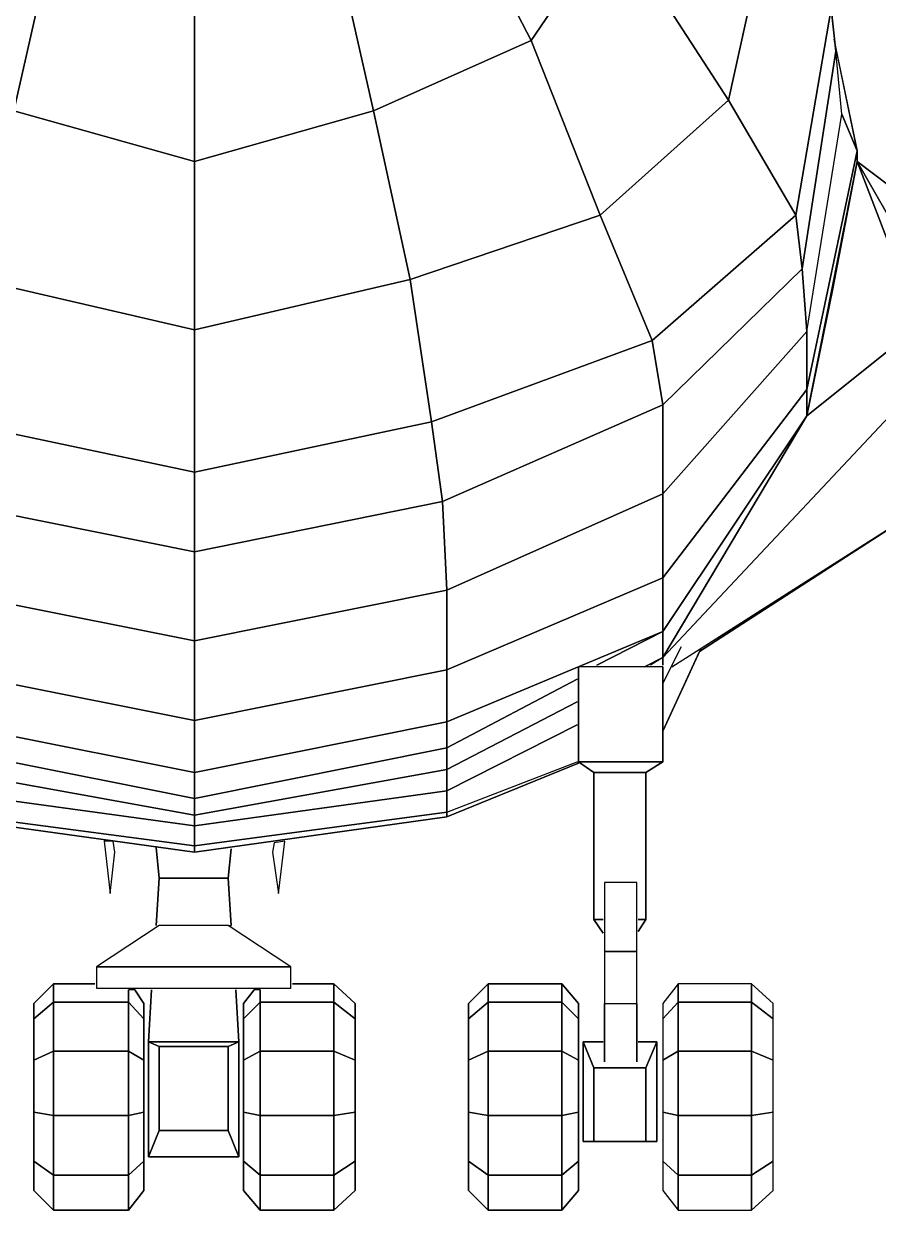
# Model space of a CAD drawing. Header units: millimetres. Extents: x -2415.6 to -2324.5, y 1851.1 to 1878.7.
# Drawn here: x -2371.23 to -2365.24, y 1851.08 to 1859.4 of the extents above; entities that cross this region are included whole.
import ezdxf

# ---------------------------------------------------------------- set-up
doc = ezdxf.new("R2010")
doc.units = ezdxf.units.MM
doc.header["$LTSCALE"] = 10
doc.layers.add('Aeronaves', color=2, linetype='Continuous')

msp = doc.modelspace()

# ---------------------------------------------------------------- linework, layer by layer
at = {"layer": 'Aeronaves'}
for p, q in [((-2367.6706, 1859.2853), (-2368.2934, 1860.4987)), ((-2368.2934, 1860.4987), (-2367.6706, 1859.2853)), ((-2367.1015, 1860.1228), (-2367.6706, 1859.2853)), ((-2367.6706, 1859.2853), (-2367.1015, 1860.1228)), ((-2366.2853, 1858.8665), (-2367.1015, 1860.1228)), ((-2367.1015, 1860.1228), (-2366.2853, 1858.8665)), ((-2366.0061, 1860.1336), (-2366.2853, 1858.8665)), ((-2366.2853, 1858.8665), (-2366.0061, 1860.1336)), ((-2371.0424, 1859.9296), (-2371.3001, 1858.7913)), ((-2371.3001, 1858.7913), (-2371.0424, 1859.9296)), ((-2368.7766, 1858.7913), (-2369.0343, 1859.9296)), ((-2369.0343, 1859.9296), (-2368.7766, 1858.7913)), ((-2370.033, 1859.5752), (-2370.033, 1858.4369)), ((-2370.033, 1858.4369), (-2370.033, 1859.5752)), ((-2365.5659, 1859.5108), (-2365.8129, 1858.0611)), ((-2365.8129, 1858.0611), (-2365.5659, 1859.5108)), ((-2365.5659, 1859.5108), (-2365.5337, 1859.2101)), ((-2365.5337, 1859.2101), (-2365.5659, 1859.5108)), ((-2367.6706, 1859.2853), (-2368.7766, 1858.7913)), ((-2368.7766, 1858.7913), (-2367.6706, 1859.2853)), ((-2367.1874, 1858.0611), (-2367.6706, 1859.2853)), ((-2367.6706, 1859.2853), (-2367.1874, 1858.0611)), ((-2365.5444, 1859.296), (-2365.5444, 1859.2853)), ((-2365.3833, 1858.5121), (-2365.5444, 1859.296)), ((-2365.5444, 1859.2853), (-2365.3833, 1858.5121)), ((-2365.5337, 1859.2101), (-2365.7699, 1857.6853)), ((-2365.7699, 1857.6853), (-2365.5337, 1859.2101)), ((-2365.4907, 1858.7698), (-2365.5337, 1859.2101)), ((-2365.4907, 1858.7698), (-2365.5337, 1859.2101)), ((-2366.2853, 1858.8665), (-2367.1874, 1858.0611)), ((-2367.1874, 1858.0611), (-2366.2853, 1858.8665)), ((-2365.8129, 1858.0611), (-2366.2853, 1858.8665)), ((-2366.2853, 1858.8665), (-2365.8129, 1858.0611)), ((-2371.3001, 1858.7913), (-2370.033, 1858.4369)), ((-2370.033, 1858.4369), (-2371.3001, 1858.7913)), ((-2368.7766, 1858.7913), (-2370.033, 1858.4369)), ((-2370.033, 1858.4369), (-2368.7766, 1858.7913)), ((-2368.5189, 1857.6101), (-2368.7766, 1858.7913)), ((-2368.7766, 1858.7913), (-2368.5189, 1857.6101)), ((-2365.7377, 1857.245), (-2365.4907, 1858.7698)), ((-2365.7377, 1857.245), (-2365.4907, 1858.7698)), ((-2365.4907, 1858.7698), (-2365.3833, 1858.5121)), ((-2365.3833, 1858.5121), (-2365.4907, 1858.7698)), ((-2365.3833, 1858.5121), (-2365.7377, 1856.8369)), ((-2365.7377, 1856.8369), (-2365.3833, 1858.5121)), ((-2365.3833, 1858.5121), (-2365.3833, 1858.4369)), ((-2365.3833, 1858.4369), (-2365.3833, 1858.5121)), ((-2370.033, 1858.4369), (-2370.033, 1857.2557)), ((-2370.033, 1857.2557), (-2370.033, 1858.4369)), ((-2365.3833, 1858.4369), (-2365.7377, 1856.6544)), ((-2365.7377, 1856.6544), (-2365.3833, 1858.4369)), ((-2365.3833, 1858.4369), (-2365.5551, 1857.5457)), ((-2365.3833, 1858.4369), (-2364.9431, 1858.104)), ((-2364.9431, 1858.104), (-2365.3833, 1858.4369)), ((-2365.3833, 1858.4369), (-2364.9431, 1857.6638)), ((-2364.9431, 1858.104), (-2365.3833, 1858.4369)), ((-2365.3833, 1858.4369), (-2364.9431, 1857.2879)), ((-2364.9431, 1857.6638), (-2365.3833, 1858.4369)), ((-2365.3833, 1858.4369), (-2364.9431, 1858.104)), ((-2364.9431, 1857.2879), (-2365.3833, 1858.4369)), ((-2367.1874, 1858.0611), (-2368.5189, 1857.6101)), ((-2368.5189, 1857.6101), (-2367.1874, 1858.0611)), ((-2366.8223, 1857.1806), (-2367.1874, 1858.0611)), ((-2367.1874, 1858.0611), (-2366.8223, 1857.1806)), ((-2365.8129, 1858.0611), (-2366.8223, 1857.1806)), ((-2366.8223, 1857.1806), (-2365.8129, 1858.0611)), ((-2365.7699, 1857.6853), (-2365.8129, 1858.0611)), ((-2365.8129, 1858.0611), (-2365.7699, 1857.6853)), ((-2365.7699, 1857.6853), (-2366.7471, 1856.7295)), ((-2366.7471, 1856.7295), (-2365.7699, 1857.6853)), ((-2365.7699, 1857.6853), (-2365.7377, 1857.245)), ((-2365.7377, 1857.245), (-2365.7699, 1857.6853)), ((-2371.5579, 1857.6101), (-2370.033, 1857.2557)), ((-2370.033, 1857.2557), (-2371.5579, 1857.6101)), ((-2368.5189, 1857.6101), (-2370.033, 1857.2557)), ((-2370.033, 1857.2557), (-2368.5189, 1857.6101)), ((-2368.5189, 1857.6101), (-2368.3686, 1856.6114)), ((-2368.3686, 1856.6114), (-2368.5189, 1857.6101)), ((-2365.5551, 1857.5457), (-2365.7377, 1856.6544)), ((-2364.9431, 1857.2879), (-2365.7377, 1856.6544)), ((-2365.7377, 1856.6544), (-2364.9431, 1857.2879)), ((-2370.033, 1857.2557), (-2370.033, 1856.2571)), ((-2370.033, 1856.2571), (-2370.033, 1857.2557)), ((-2366.8223, 1857.1806), (-2368.3686, 1856.6114)), ((-2368.3686, 1856.6114), (-2366.8223, 1857.1806)), ((-2366.7471, 1856.7295), (-2366.8223, 1857.1806)), ((-2366.8223, 1857.1806), (-2366.7471, 1856.7295)), ((-2365.7377, 1857.245), (-2366.7471, 1856.1067)), ((-2366.7471, 1856.1067), (-2365.7377, 1857.245)), ((-2365.7377, 1857.245), (-2365.7377, 1856.8369)), ((-2365.7377, 1856.8369), (-2365.7377, 1857.245)), ((-2364.9431, 1856.8799), (-2366.7471, 1854.9577)), ((-2366.7471, 1854.9577), (-2364.9431, 1856.8799)), ((-2365.7377, 1856.8369), (-2366.7471, 1855.5161)), ((-2366.7471, 1855.5161), (-2365.7377, 1856.8369)), ((-2365.7377, 1856.6544), (-2365.7377, 1856.8369)), ((-2365.7377, 1856.8369), (-2365.7377, 1856.6544)), ((-2366.7471, 1856.7295), (-2368.2934, 1856.053)), ((-2368.2934, 1856.053), (-2366.7471, 1856.7295)), ((-2366.7471, 1856.1067), (-2366.7471, 1856.7295)), ((-2366.7471, 1856.7295), (-2366.7471, 1856.1067)), ((-2371.7082, 1856.6114), (-2370.033, 1856.2571)), ((-2370.033, 1856.2571), (-2371.7082, 1856.6114)), ((-2368.3686, 1856.6114), (-2370.033, 1856.2571)), ((-2370.033, 1856.2571), (-2368.3686, 1856.6114)), ((-2368.3686, 1856.6114), (-2368.2934, 1856.053)), ((-2368.2934, 1856.053), (-2368.3686, 1856.6114)), ((-2366.7471, 1854.9577), (-2365.7377, 1856.6544)), ((-2365.7377, 1856.6544), (-2366.7471, 1855.1403)), ((-2366.7471, 1855.1403), (-2365.7377, 1856.6544)), ((-2365.7377, 1856.6544), (-2366.7471, 1854.9577)), ((-2370.033, 1856.2571), (-2370.033, 1855.6987)), ((-2370.033, 1855.6987), (-2370.033, 1856.2571)), ((-2366.7471, 1856.1067), (-2368.2612, 1855.4302)), ((-2368.2612, 1855.4302), (-2366.7471, 1856.1067)), ((-2366.7471, 1856.1067), (-2366.7471, 1855.5161)), ((-2366.7471, 1855.5161), (-2366.7471, 1856.1067)), ((-2371.7834, 1856.053), (-2370.033, 1855.6987)), ((-2370.033, 1855.6987), (-2371.7834, 1856.053)), ((-2368.2934, 1856.053), (-2370.033, 1855.6987)), ((-2370.033, 1855.6987), (-2368.2934, 1856.053)), ((-2368.2934, 1856.053), (-2368.2612, 1855.4302)), ((-2368.2612, 1855.4302), (-2368.2934, 1856.053)), ((-2366.6827, 1854.8933), (-2364.9431, 1855.9993)), ((-2364.9431, 1855.9993), (-2366.4894, 1855.0007)), ((-2366.4894, 1855.0007), (-2364.9431, 1855.9993)), ((-2364.9431, 1855.9993), (-2366.4786, 1855.0222)), ((-2370.033, 1855.6987), (-2370.033, 1855.0758)), ((-2370.033, 1855.0758), (-2370.033, 1855.6987)), ((-2366.7471, 1855.5161), (-2368.2612, 1854.8718)), ((-2368.2612, 1854.8718), (-2366.7471, 1855.5161)), ((-2366.7471, 1855.1403), (-2366.7471, 1855.5161)), ((-2366.7471, 1855.5161), (-2366.7471, 1855.1403)), ((-2371.8156, 1855.4302), (-2370.033, 1855.0758)), ((-2370.033, 1855.0758), (-2371.8156, 1855.4302)), ((-2368.2612, 1855.4302), (-2370.033, 1855.0758)), ((-2370.033, 1855.0758), (-2368.2612, 1855.4302)), ((-2368.2612, 1854.8718), (-2368.2612, 1855.4302)), ((-2368.2612, 1855.4302), (-2368.2612, 1854.8718)), ((-2368.2612, 1854.5067), (-2366.7471, 1855.1403)), ((-2366.7471, 1855.1403), (-2368.2612, 1854.5067)), ((-2367.2088, 1854.904), (-2366.7471, 1855.1403)), ((-2366.7471, 1855.1403), (-2367.2088, 1854.904)), ((-2366.7471, 1854.9577), (-2366.7471, 1855.1403)), ((-2366.7471, 1855.1403), (-2366.7471, 1854.9577)), ((-2370.033, 1855.0758), (-2370.033, 1854.5175)), ((-2370.033, 1854.5175), (-2370.033, 1855.0758)), ((-2366.6182, 1855.0329), (-2366.7471, 1854.7752)), ((-2366.7471, 1854.7752), (-2366.6182, 1855.0329)), ((-2366.4786, 1855.0222), (-2366.4894, 1855.0007)), ((-2366.7471, 1854.9577), (-2366.8759, 1854.8933)), ((-2366.8759, 1854.8933), (-2366.7471, 1854.9577)), ((-2366.7471, 1854.9577), (-2366.833, 1854.904)), ((-2366.4894, 1855.0007), (-2366.7471, 1854.4423)), ((-2366.7471, 1854.4423), (-2366.4894, 1855.0007)), ((-2366.5001, 1854.9792), (-2366.7471, 1854.4423)), ((-2366.7471, 1854.4423), (-2366.5001, 1854.9792)), ((-2366.7471, 1854.904), (-2366.7471, 1854.9577)), ((-2366.7471, 1854.9577), (-2366.7471, 1854.904)), ((-2366.7471, 1854.904), (-2366.7471, 1854.9577)), ((-2370.033, 1854.5175), (-2371.8156, 1854.8718)), ((-2371.8156, 1854.8718), (-2370.033, 1854.5175)), ((-2368.2612, 1854.8718), (-2370.033, 1854.5175)), ((-2370.033, 1854.5175), (-2368.2612, 1854.8718)), ((-2368.2612, 1854.8718), (-2368.2612, 1854.5067)), ((-2368.2612, 1854.5067), (-2368.2612, 1854.8718)), ((-2367.3377, 1854.2275), (-2367.3377, 1854.8933)), ((-2367.3377, 1854.8933), (-2367.3377, 1854.2275)), ((-2366.7471, 1854.8933), (-2367.3377, 1854.8933)), ((-2366.7471, 1854.2275), (-2366.7471, 1854.8933)), ((-2366.7471, 1854.8933), (-2366.7471, 1854.2275)), ((-2367.3484, 1854.8074), (-2368.2612, 1854.3242)), ((-2368.2612, 1854.3242), (-2367.3484, 1854.8074)), ((-2367.3484, 1854.6463), (-2368.2612, 1854.1738)), ((-2368.2612, 1854.1738), (-2367.3484, 1854.6463)), ((-2370.033, 1854.5175), (-2370.033, 1854.1523)), ((-2370.033, 1854.1523), (-2370.033, 1854.5175)), ((-2370.033, 1854.1523), (-2371.8156, 1854.5067)), ((-2371.8156, 1854.5067), (-2370.033, 1854.1523)), ((-2368.2612, 1854.5067), (-2370.033, 1854.1523)), ((-2370.033, 1854.1523), (-2368.2612, 1854.5067)), ((-2368.2612, 1854.3242), (-2368.2612, 1854.5067)), ((-2368.2612, 1854.5067), (-2368.2612, 1854.3242)), ((-2367.3484, 1854.4852), (-2368.2612, 1854.0235)), ((-2368.2612, 1854.0235), (-2367.3484, 1854.4852)), ((-2370.033, 1853.9698), (-2371.8156, 1854.3242)), ((-2371.8156, 1854.3242), (-2370.033, 1853.9698)), ((-2368.2612, 1854.3242), (-2370.033, 1853.9698)), ((-2370.033, 1853.9698), (-2368.2612, 1854.3242)), ((-2368.2612, 1854.1738), (-2368.2612, 1854.3242)), ((-2368.2612, 1854.3242), (-2368.2612, 1854.1738)), ((-2368.2612, 1853.8732), (-2367.3484, 1854.2275)), ((-2368.2612, 1853.8409), (-2367.3377, 1854.2168)), ((-2367.3377, 1854.2168), (-2368.2612, 1853.8409)), ((-2367.3484, 1854.2275), (-2367.3377, 1854.2168)), ((-2367.2303, 1854.1523), (-2367.3377, 1854.2275)), ((-2367.3377, 1854.2275), (-2367.2303, 1854.1523)), ((-2367.3377, 1854.2275), (-2366.7471, 1854.2275)), ((-2366.7471, 1854.2275), (-2367.3377, 1854.2275)), ((-2366.8652, 1854.1523), (-2366.7471, 1854.2275)), ((-2366.8652, 1854.1523), (-2366.7471, 1854.2275)), ((-2366.7471, 1854.2275), (-2366.8652, 1854.1523)), ((-2366.8652, 1854.1523), (-2366.7471, 1854.2275)), ((-2370.033, 1853.8517), (-2371.8156, 1854.1738)), ((-2371.8156, 1854.1738), (-2370.033, 1853.8517)), ((-2368.2612, 1854.1738), (-2370.033, 1853.8517)), ((-2370.033, 1853.8517), (-2368.2612, 1854.1738)), ((-2370.033, 1854.1523), (-2370.033, 1853.9698)), ((-2370.033, 1853.9698), (-2370.033, 1854.1523)), ((-2368.2612, 1854.0235), (-2368.2612, 1854.1738)), ((-2368.2612, 1854.1738), (-2368.2612, 1854.0235)), ((-2367.2303, 1854.1523), (-2366.8652, 1854.1523)), ((-2367.2303, 1853.1215), (-2367.2303, 1854.1523)), ((-2367.2303, 1854.1523), (-2367.2303, 1853.1215)), ((-2366.8652, 1854.1523), (-2367.2303, 1854.1523)), ((-2366.8652, 1853.1215), (-2366.8652, 1854.1523)), ((-2366.8652, 1854.1523), (-2366.8652, 1853.1215)), ((-2371.8156, 1854.0235), (-2370.033, 1853.7765)), ((-2370.033, 1853.7765), (-2371.8156, 1854.0235)), ((-2368.2612, 1854.0235), (-2370.033, 1853.7765)), ((-2370.033, 1853.7765), (-2368.2612, 1854.0235)), ((-2368.2612, 1853.8732), (-2368.2612, 1854.0235)), ((-2368.2612, 1854.0235), (-2368.2612, 1853.8732)), ((-2370.033, 1853.9698), (-2370.033, 1853.8517)), ((-2370.033, 1853.8517), (-2370.033, 1853.9698)), ((-2370.033, 1853.6369), (-2371.8156, 1853.8732)), ((-2371.8156, 1853.8732), (-2370.033, 1853.6369)), ((-2370.033, 1853.6369), (-2368.2612, 1853.8732)), ((-2368.2612, 1853.8732), (-2370.033, 1853.6369)), ((-2370.033, 1853.8517), (-2370.033, 1853.7765)), ((-2370.033, 1853.7765), (-2370.033, 1853.8517)), ((-2368.2612, 1853.8732), (-2368.2612, 1853.8409)), ((-2368.2612, 1853.8409), (-2368.2612, 1853.8732)), ((-2368.2612, 1853.8732), (-2368.2612, 1853.8409)), ((-2370.033, 1853.594), (-2371.8156, 1853.8409)), ((-2371.8156, 1853.8409), (-2370.033, 1853.594)), ((-2368.2612, 1853.8409), (-2370.033, 1853.594)), ((-2370.033, 1853.594), (-2368.2612, 1853.8409)), ((-2370.033, 1853.7765), (-2370.033, 1853.6369)), ((-2370.033, 1853.6369), (-2370.033, 1853.7765)), ((-2370.6666, 1853.6691), (-2370.6236, 1853.304)), ((-2370.6021, 1853.6691), (-2370.6666, 1853.6691)), ((-2370.5914, 1853.594), (-2370.6021, 1853.6691)), ((-2370.3015, 1853.6262), (-2370.28, 1853.4114)), ((-2370.28, 1853.4114), (-2370.3015, 1853.6262)), ((-2370.3015, 1853.6262), (-2370.28, 1853.4114)), ((-2370.28, 1853.4114), (-2370.3015, 1853.6262)), ((-2370.28, 1853.4114), (-2370.3015, 1853.6262)), ((-2370.3015, 1853.6262), (-2370.28, 1853.4114)), ((-2370.3015, 1853.6262), (-2370.28, 1853.4114)), ((-2370.28, 1853.4114), (-2370.3015, 1853.6262)), ((-2370.033, 1853.6369), (-2370.033, 1853.594)), ((-2370.033, 1853.6369), (-2370.033, 1853.594)), ((-2370.033, 1853.594), (-2370.033, 1853.6369)), ((-2369.7753, 1853.6154), (-2369.7968, 1853.4114)), ((-2369.7968, 1853.4114), (-2369.7753, 1853.6154)), ((-2369.7753, 1853.6154), (-2369.7968, 1853.4114)), ((-2369.7968, 1853.4114), (-2369.7753, 1853.6154)), ((-2369.7968, 1853.4114), (-2369.7753, 1853.6154)), ((-2369.7968, 1853.4114), (-2369.7753, 1853.6154)), ((-2369.7753, 1853.6154), (-2369.7968, 1853.4114)), ((-2369.7968, 1853.4114), (-2369.7753, 1853.6154)), ((-2369.4746, 1853.6584), (-2369.4854, 1853.594)), ((-2369.3995, 1853.6691), (-2369.4746, 1853.6584)), ((-2369.4424, 1853.304), (-2369.3995, 1853.6691)), ((-2370.6236, 1853.304), (-2370.5914, 1853.594)), ((-2369.4854, 1853.594), (-2369.4424, 1853.304)), ((-2370.3015, 1853.0785), (-2370.28, 1853.4114)), ((-2370.28, 1853.4114), (-2370.3015, 1853.0785)), ((-2370.3015, 1853.0785), (-2370.28, 1853.4114)), ((-2370.28, 1853.4114), (-2370.3015, 1853.0785)), ((-2370.28, 1853.4114), (-2369.7968, 1853.4114)), ((-2369.7968, 1853.4114), (-2370.28, 1853.4114)), ((-2370.28, 1853.4114), (-2369.7968, 1853.4114)), ((-2369.7968, 1853.4114), (-2370.28, 1853.4114)), ((-2369.7968, 1853.4114), (-2369.7753, 1853.0785)), ((-2369.7753, 1853.0785), (-2369.7968, 1853.4114)), ((-2369.7968, 1853.4114), (-2369.7753, 1853.0785)), ((-2369.7753, 1853.0785), (-2369.7968, 1853.4114)), ((-2367.1551, 1853.3792), (-2367.1551, 1852.896)), ((-2366.9296, 1853.3792), (-2367.1551, 1853.3792)), ((-2367.1551, 1853.3792), (-2367.1551, 1852.896)), ((-2366.9296, 1852.896), (-2366.9296, 1853.3792)), ((-2366.9296, 1852.896), (-2366.9296, 1853.3792)), ((-2367.1659, 1853.0248), (-2367.2303, 1853.1215)), ((-2367.2303, 1853.1215), (-2367.1659, 1853.0248)), ((-2367.1659, 1853.1215), (-2367.2303, 1853.1215)), ((-2367.2303, 1853.1215), (-2367.1659, 1853.1215)), ((-2366.9189, 1853.1215), (-2366.8652, 1853.1215)), ((-2366.9189, 1853.0356), (-2366.8652, 1853.1215)), ((-2366.8652, 1853.1215), (-2366.9189, 1853.0356)), ((-2366.9189, 1853.1215), (-2366.8652, 1853.1215)), ((-2366.8652, 1853.1215), (-2366.9189, 1853.1215)), ((-2370.28, 1853.0785), (-2370.7203, 1852.7886)), ((-2370.28, 1853.0785), (-2370.7203, 1852.7886)), ((-2370.28, 1853.0785), (-2370.7203, 1852.7886)), ((-2370.28, 1853.0785), (-2370.7203, 1852.7886)), ((-2369.7968, 1853.0785), (-2370.28, 1853.0785)), ((-2369.7968, 1853.0785), (-2370.28, 1853.0785)), ((-2369.7968, 1853.0785), (-2369.7753, 1853.0785)), ((-2369.7968, 1853.0785), (-2369.7753, 1853.0785)), ((-2369.3565, 1852.7886), (-2369.7968, 1853.0785)), ((-2369.3565, 1852.7886), (-2369.7968, 1853.0785)), ((-2369.3565, 1852.7886), (-2369.7968, 1853.0785)), ((-2369.3565, 1852.7886), (-2369.7968, 1853.0785)), ((-2367.1551, 1852.896), (-2366.9296, 1852.896)), ((-2366.9296, 1852.896), (-2367.1551, 1852.896)), ((-2367.1551, 1852.896), (-2367.1551, 1852.5309)), ((-2367.1551, 1852.896), (-2367.1551, 1852.5309)), ((-2366.9296, 1852.5309), (-2366.9296, 1852.896)), ((-2366.9296, 1852.5309), (-2366.9296, 1852.896)), ((-2370.7203, 1852.7886), (-2370.7203, 1852.6382)), ((-2370.7203, 1852.7886), (-2370.7203, 1852.6382)), ((-2370.7203, 1852.7886), (-2369.3565, 1852.7886)), ((-2369.3565, 1852.7886), (-2370.7203, 1852.7886)), ((-2370.7203, 1852.7886), (-2369.3565, 1852.7886)), ((-2370.7203, 1852.7886), (-2370.7203, 1852.6382)), ((-2369.3565, 1852.7886), (-2370.7203, 1852.7886)), ((-2370.7203, 1852.7886), (-2370.7203, 1852.6382)), ((-2369.3565, 1852.6382), (-2369.3565, 1852.7886)), ((-2369.3565, 1852.6382), (-2369.3565, 1852.7886)), ((-2369.3565, 1852.6382), (-2369.3565, 1852.7886)), ((-2369.3565, 1852.6382), (-2369.3565, 1852.7886)), ((-2371.0209, 1852.6705), (-2371.1605, 1852.5309)), ((-2371.1605, 1852.5309), (-2371.0209, 1852.6705)), ((-2371.0209, 1852.6705), (-2371.1605, 1852.5309)), ((-2371.1605, 1852.5309), (-2371.0209, 1852.6705)), ((-2370.731, 1852.6705), (-2371.0209, 1852.6705)), ((-2371.0209, 1852.6705), (-2370.731, 1852.6705)), ((-2370.731, 1852.6705), (-2371.0209, 1852.6705)), ((-2371.0209, 1852.6705), (-2370.731, 1852.6705)), ((-2371.0209, 1852.5416), (-2371.0209, 1852.6705)), ((-2371.0209, 1852.6705), (-2371.0209, 1852.5416)), ((-2371.0209, 1852.5416), (-2371.0209, 1852.6705)), ((-2371.0209, 1852.6705), (-2371.0209, 1852.5416)), ((-2370.7203, 1852.6382), (-2369.3565, 1852.6382)), ((-2370.7203, 1852.6382), (-2369.3565, 1852.6382)), ((-2370.4948, 1852.5416), (-2370.4948, 1852.6275)), ((-2370.4948, 1852.6275), (-2370.4948, 1852.5416)), ((-2370.4948, 1852.5416), (-2370.4948, 1852.6275)), ((-2370.4948, 1852.6275), (-2370.4948, 1852.5416)), ((-2370.4518, 1852.6275), (-2370.4948, 1852.6275)), ((-2370.4518, 1852.6275), (-2370.3874, 1852.5309)), ((-2370.3874, 1852.5309), (-2370.4518, 1852.6275)), ((-2370.4518, 1852.6275), (-2370.3874, 1852.5309)), ((-2370.3874, 1852.5309), (-2370.4518, 1852.6275)), ((-2370.3337, 1852.6275), (-2370.3552, 1852.2624)), ((-2370.3552, 1852.2624), (-2370.3337, 1852.6275)), ((-2370.3337, 1852.6275), (-2370.3552, 1852.2624)), ((-2370.3552, 1852.2624), (-2370.3337, 1852.6275)), ((-2370.3337, 1852.6275), (-2370.3552, 1852.2624)), ((-2370.3337, 1852.6275), (-2370.3552, 1852.2624)), ((-2370.3337, 1852.6275), (-2370.3552, 1852.2624)), ((-2370.3552, 1852.2624), (-2370.3337, 1852.6275)), ((-2369.7431, 1852.6275), (-2369.7216, 1852.2624)), ((-2369.7216, 1852.2624), (-2369.7431, 1852.6275)), ((-2369.7431, 1852.6275), (-2369.7216, 1852.2624)), ((-2369.7216, 1852.2624), (-2369.7431, 1852.6275)), ((-2369.7216, 1852.2624), (-2369.7431, 1852.6275)), ((-2369.7216, 1852.2624), (-2369.7431, 1852.6275)), ((-2369.7431, 1852.6275), (-2369.7216, 1852.2624)), ((-2369.7216, 1852.2624), (-2369.7431, 1852.6275)), ((-2369.6142, 1852.6275), (-2369.6894, 1852.5309)), ((-2369.6894, 1852.5309), (-2369.6142, 1852.6275)), ((-2369.6142, 1852.6275), (-2369.6894, 1852.5309)), ((-2369.6142, 1852.6275), (-2369.6894, 1852.5309)), ((-2369.5713, 1852.6275), (-2369.6142, 1852.6275)), ((-2369.5713, 1852.5416), (-2369.5713, 1852.6275)), ((-2369.5713, 1852.6275), (-2369.5713, 1852.5416)), ((-2369.5713, 1852.6275), (-2369.5713, 1852.5416)), ((-2369.5713, 1852.5416), (-2369.5713, 1852.6275)), ((-2369.0558, 1852.6705), (-2369.3458, 1852.6705)), ((-2369.0558, 1852.6705), (-2369.3458, 1852.6705)), ((-2369.3458, 1852.6705), (-2369.0558, 1852.6705)), ((-2369.0558, 1852.6705), (-2369.3458, 1852.6705)), ((-2368.9055, 1852.5309), (-2369.0558, 1852.6705)), ((-2369.0558, 1852.6705), (-2368.9055, 1852.5309)), ((-2368.9055, 1852.5309), (-2369.0558, 1852.6705)), ((-2369.0558, 1852.6705), (-2369.0558, 1852.5416)), ((-2368.9055, 1852.5309), (-2369.0558, 1852.6705)), ((-2369.0558, 1852.6705), (-2369.0558, 1852.5416)), ((-2369.0558, 1852.5416), (-2369.0558, 1852.6705)), ((-2369.0558, 1852.5416), (-2369.0558, 1852.6705)), ((-2368.1109, 1852.5309), (-2367.9713, 1852.6705)), ((-2367.9713, 1852.6705), (-2368.1109, 1852.5309)), ((-2367.9713, 1852.6705), (-2367.4558, 1852.6705)), ((-2367.9713, 1852.5416), (-2367.9713, 1852.6705)), ((-2367.9713, 1852.6705), (-2367.9713, 1852.5416)), ((-2367.4558, 1852.6705), (-2367.9713, 1852.6705)), ((-2367.4558, 1852.6705), (-2367.3377, 1852.5309)), ((-2367.3377, 1852.5309), (-2367.4558, 1852.6705)), ((-2367.4558, 1852.6705), (-2367.3377, 1852.5309)), ((-2367.4558, 1852.5416), (-2367.4558, 1852.6705)), ((-2367.4558, 1852.6705), (-2367.4558, 1852.5416)), ((-2367.3377, 1852.5309), (-2367.4558, 1852.6705)), ((-2366.6397, 1852.6705), (-2366.7471, 1852.5309)), ((-2366.6397, 1852.6705), (-2366.7471, 1852.5309)), ((-2366.6397, 1852.6705), (-2366.6397, 1852.5416)), ((-2366.6397, 1852.5416), (-2366.6397, 1852.6705)), ((-2366.1243, 1852.6705), (-2366.6397, 1852.6705)), ((-2366.1243, 1852.6705), (-2366.6397, 1852.6705)), ((-2366.1243, 1852.6705), (-2366.1243, 1852.5416)), ((-2365.9739, 1852.5309), (-2366.1243, 1852.6705)), ((-2366.1243, 1852.5416), (-2366.1243, 1852.6705)), ((-2365.9739, 1852.5309), (-2366.1243, 1852.6705)), ((-2371.0209, 1852.5416), (-2371.1605, 1852.4235)), ((-2371.1605, 1852.4235), (-2371.0209, 1852.5416)), ((-2371.0209, 1852.5416), (-2371.1605, 1852.4235)), ((-2371.1605, 1852.4235), (-2371.0209, 1852.5416)), ((-2371.1605, 1852.4235), (-2371.1605, 1852.5309)), ((-2371.1605, 1852.5309), (-2371.1605, 1852.4235)), ((-2371.1605, 1852.4235), (-2371.1605, 1852.5309)), ((-2371.1605, 1852.5309), (-2371.1605, 1852.4235)), ((-2371.0209, 1852.198), (-2371.0209, 1852.5416)), ((-2371.0209, 1852.5416), (-2371.0209, 1852.198)), ((-2370.4948, 1852.5416), (-2371.0209, 1852.5416)), ((-2371.0209, 1852.5416), (-2370.4948, 1852.5416)), ((-2370.4948, 1852.5416), (-2371.0209, 1852.5416)), ((-2371.0209, 1852.5416), (-2370.4948, 1852.5416)), ((-2371.0209, 1852.198), (-2371.0209, 1852.5416)), ((-2371.0209, 1852.5416), (-2371.0209, 1852.198)), ((-2370.4948, 1852.198), (-2370.4948, 1852.5416)), ((-2370.4948, 1852.5416), (-2370.4948, 1852.198)), ((-2370.3874, 1852.4235), (-2370.4948, 1852.5416)), ((-2370.4948, 1852.5416), (-2370.3874, 1852.4235)), ((-2370.3874, 1852.4235), (-2370.4948, 1852.5416)), ((-2370.4948, 1852.5416), (-2370.3874, 1852.4235)), ((-2370.4948, 1852.198), (-2370.4948, 1852.5416)), ((-2370.4948, 1852.5416), (-2370.4948, 1852.198)), ((-2370.3874, 1852.5309), (-2370.3874, 1852.4235)), ((-2370.3874, 1852.4235), (-2370.3874, 1852.5309)), ((-2370.3874, 1852.5309), (-2370.3874, 1852.4235)), ((-2370.3874, 1852.4235), (-2370.3874, 1852.5309)), ((-2369.6894, 1852.4235), (-2369.5713, 1852.5416)), ((-2369.5713, 1852.5416), (-2369.6894, 1852.4235)), ((-2369.5713, 1852.5416), (-2369.6894, 1852.4235)), ((-2369.6894, 1852.4235), (-2369.5713, 1852.5416)), ((-2369.6894, 1852.4235), (-2369.6894, 1852.5309)), ((-2369.6894, 1852.5309), (-2369.6894, 1852.4235)), ((-2369.6894, 1852.5309), (-2369.6894, 1852.4235)), ((-2369.6894, 1852.5309), (-2369.6894, 1852.4235)), ((-2369.5713, 1852.5416), (-2369.5713, 1852.198)), ((-2369.0558, 1852.5416), (-2369.5713, 1852.5416)), ((-2369.5713, 1852.5416), (-2369.5713, 1852.198)), ((-2369.5713, 1852.198), (-2369.5713, 1852.5416)), ((-2369.5713, 1852.198), (-2369.5713, 1852.5416)), ((-2369.0558, 1852.5416), (-2369.5713, 1852.5416)), ((-2369.5713, 1852.5416), (-2369.0558, 1852.5416)), ((-2369.5713, 1852.5416), (-2369.0558, 1852.5416)), ((-2369.0558, 1852.5416), (-2369.0558, 1852.198)), ((-2368.9055, 1852.4235), (-2369.0558, 1852.5416)), ((-2369.0558, 1852.5416), (-2369.0558, 1852.198)), ((-2369.0558, 1852.198), (-2369.0558, 1852.5416)), ((-2369.0558, 1852.198), (-2369.0558, 1852.5416)), ((-2368.9055, 1852.4235), (-2369.0558, 1852.5416)), ((-2369.0558, 1852.5416), (-2368.9055, 1852.4235)), ((-2369.0558, 1852.5416), (-2368.9055, 1852.4235)), ((-2368.9055, 1852.4235), (-2368.9055, 1852.5309)), ((-2368.9055, 1852.5309), (-2368.9055, 1852.4235)), ((-2368.9055, 1852.4235), (-2368.9055, 1852.5309)), ((-2368.9055, 1852.4235), (-2368.9055, 1852.5309)), ((-2368.1109, 1852.4235), (-2367.9713, 1852.5416)), ((-2367.9713, 1852.5416), (-2368.1109, 1852.4235)), ((-2368.1109, 1852.5309), (-2368.1109, 1852.4235)), ((-2368.1109, 1852.4235), (-2368.1109, 1852.5309)), ((-2367.9713, 1852.5416), (-2367.4558, 1852.5416)), ((-2367.9713, 1852.198), (-2367.9713, 1852.5416)), ((-2367.9713, 1852.5416), (-2367.9713, 1852.198)), ((-2367.4558, 1852.5416), (-2367.9713, 1852.5416)), ((-2367.4558, 1852.5416), (-2367.3377, 1852.4235)), ((-2367.4558, 1852.198), (-2367.4558, 1852.5416)), ((-2367.4558, 1852.5416), (-2367.4558, 1852.198)), ((-2367.3377, 1852.4235), (-2367.4558, 1852.5416)), ((-2367.3377, 1852.5309), (-2367.3377, 1852.4235)), ((-2367.3377, 1852.4235), (-2367.3377, 1852.5309)), ((-2367.1551, 1852.5309), (-2366.9296, 1852.5309)), ((-2367.1551, 1852.1228), (-2367.1551, 1852.5309)), ((-2367.1551, 1852.5309), (-2367.1551, 1852.1228)), ((-2367.1551, 1852.5309), (-2366.9296, 1852.5309)), ((-2366.9296, 1852.1228), (-2366.9296, 1852.5309)), ((-2366.9296, 1852.5309), (-2366.9296, 1852.1228)), ((-2366.7471, 1852.4235), (-2366.6397, 1852.5416)), ((-2366.6397, 1852.5416), (-2366.7471, 1852.4235)), ((-2366.7471, 1852.5309), (-2366.7471, 1852.4235)), ((-2366.7471, 1852.5309), (-2366.7471, 1852.4235)), ((-2366.6397, 1852.5416), (-2366.6397, 1852.198)), ((-2366.6397, 1852.5416), (-2366.1243, 1852.5416)), ((-2366.6397, 1852.198), (-2366.6397, 1852.5416)), ((-2366.1243, 1852.5416), (-2366.6397, 1852.5416)), ((-2366.1243, 1852.5416), (-2366.1243, 1852.198)), ((-2366.1243, 1852.5416), (-2365.9739, 1852.4235)), ((-2366.1243, 1852.198), (-2366.1243, 1852.5416)), ((-2365.9739, 1852.4235), (-2366.1243, 1852.5416)), ((-2365.9739, 1852.4235), (-2365.9739, 1852.5309)), ((-2365.9739, 1852.4235), (-2365.9739, 1852.5309)), ((-2371.1605, 1852.4235), (-2371.1605, 1852.1335)), ((-2371.1605, 1852.1335), (-2371.1605, 1852.4235)), ((-2371.1605, 1852.1335), (-2371.1605, 1852.4235)), ((-2371.1605, 1852.4235), (-2371.1605, 1852.1335)), ((-2370.3874, 1852.4235), (-2370.3874, 1852.1335)), ((-2370.3874, 1852.1335), (-2370.3874, 1852.4235)), ((-2370.3874, 1852.1335), (-2370.3874, 1852.4235)), ((-2370.3874, 1852.4235), (-2370.3874, 1852.1335)), ((-2369.6894, 1852.1335), (-2369.6894, 1852.4235)), ((-2369.6894, 1852.4235), (-2369.6894, 1852.1335)), ((-2369.6894, 1852.4235), (-2369.6894, 1852.1335)), ((-2369.6894, 1852.4235), (-2369.6894, 1852.1335)), ((-2368.9055, 1852.1335), (-2368.9055, 1852.4235)), ((-2368.9055, 1852.4235), (-2368.9055, 1852.1335)), ((-2368.9055, 1852.1335), (-2368.9055, 1852.4235)), ((-2368.9055, 1852.1335), (-2368.9055, 1852.4235)), ((-2368.1109, 1852.4235), (-2368.1109, 1852.1335)), ((-2368.1109, 1852.1335), (-2368.1109, 1852.4235)), ((-2367.3377, 1852.4235), (-2367.3377, 1852.1335)), ((-2367.3377, 1852.1335), (-2367.3377, 1852.4235)), ((-2366.7471, 1852.4235), (-2366.7471, 1852.1335)), ((-2366.7471, 1852.4235), (-2366.7471, 1852.1335)), ((-2365.9739, 1852.1335), (-2365.9739, 1852.4235)), ((-2365.9739, 1852.1335), (-2365.9739, 1852.4235)), ((-2371.1605, 1852.1335), (-2371.0209, 1852.198)), ((-2371.0209, 1852.198), (-2371.1605, 1852.1335)), ((-2371.1605, 1852.1335), (-2371.0209, 1852.198)), ((-2371.0209, 1852.198), (-2371.1605, 1852.1335)), ((-2371.0209, 1851.747), (-2371.0209, 1852.198)), ((-2371.0209, 1852.198), (-2371.0209, 1851.747)), ((-2370.4948, 1852.198), (-2371.0209, 1852.198)), ((-2371.0209, 1852.198), (-2370.4948, 1852.198)), ((-2371.0209, 1851.747), (-2371.0209, 1852.198)), ((-2371.0209, 1852.198), (-2371.0209, 1851.747)), ((-2370.4948, 1852.198), (-2371.0209, 1852.198)), ((-2371.0209, 1852.198), (-2370.4948, 1852.198)), ((-2370.3874, 1852.1335), (-2370.4948, 1852.198)), ((-2370.4948, 1852.198), (-2370.4948, 1851.747)), ((-2370.4948, 1851.747), (-2370.4948, 1852.198)), ((-2370.4948, 1852.198), (-2370.3874, 1852.1335)), ((-2370.3874, 1852.1335), (-2370.4948, 1852.198)), ((-2370.4948, 1852.198), (-2370.3874, 1852.1335)), ((-2370.4948, 1851.747), (-2370.4948, 1852.198)), ((-2370.4948, 1852.198), (-2370.4948, 1851.747)), ((-2370.3552, 1852.2624), (-2370.28, 1852.2302)), ((-2369.7216, 1852.2624), (-2370.3552, 1852.2624)), ((-2370.3552, 1852.2624), (-2370.28, 1852.2302)), ((-2370.3552, 1851.457), (-2370.3552, 1852.2624)), ((-2370.3552, 1852.2624), (-2370.3552, 1851.457)), ((-2369.7216, 1852.2624), (-2370.3552, 1852.2624)), ((-2370.3552, 1852.2624), (-2370.28, 1852.2302)), ((-2369.7216, 1852.2624), (-2370.3552, 1852.2624)), ((-2370.3552, 1852.2624), (-2369.7216, 1852.2624)), ((-2370.3552, 1852.2624), (-2370.3552, 1851.457)), ((-2370.28, 1852.2302), (-2370.3552, 1852.2624)), ((-2370.3552, 1852.2624), (-2370.3552, 1851.457)), ((-2370.28, 1852.2302), (-2369.7968, 1852.2302)), ((-2370.28, 1852.2302), (-2369.7968, 1852.2302)), ((-2370.28, 1852.2302), (-2370.28, 1851.6396)), ((-2370.28, 1851.6396), (-2370.28, 1852.2302)), ((-2370.28, 1852.2302), (-2370.28, 1851.6396)), ((-2369.7968, 1852.2302), (-2370.28, 1852.2302)), ((-2370.28, 1852.2302), (-2369.7968, 1852.2302)), ((-2370.28, 1851.6396), (-2370.28, 1852.2302)), ((-2369.7968, 1852.2302), (-2369.7216, 1852.2624)), ((-2369.7968, 1852.2302), (-2369.7216, 1852.2624)), ((-2369.7968, 1852.2302), (-2369.7216, 1852.2624)), ((-2369.7216, 1852.2624), (-2369.7968, 1852.2302)), ((-2369.7968, 1851.6396), (-2369.7968, 1852.2302)), ((-2369.7968, 1852.2302), (-2369.7968, 1851.6396)), ((-2369.7968, 1851.6396), (-2369.7968, 1852.2302)), ((-2369.7968, 1852.2302), (-2369.7968, 1851.6396)), ((-2369.7216, 1851.457), (-2369.7216, 1852.2624)), ((-2369.7216, 1852.2624), (-2369.7216, 1851.457)), ((-2369.7216, 1851.457), (-2369.7216, 1852.2624)), ((-2369.7216, 1851.457), (-2369.7216, 1852.2624)), ((-2369.6894, 1852.1335), (-2369.5713, 1852.198)), ((-2369.6894, 1852.1335), (-2369.5713, 1852.198)), ((-2369.5713, 1852.198), (-2369.6894, 1852.1335)), ((-2369.5713, 1852.198), (-2369.6894, 1852.1335)), ((-2369.5713, 1852.198), (-2369.5713, 1851.747)), ((-2369.0558, 1852.198), (-2369.5713, 1852.198)), ((-2369.5713, 1852.198), (-2369.5713, 1851.747)), ((-2369.0558, 1852.198), (-2369.5713, 1852.198)), ((-2369.5713, 1852.198), (-2369.0558, 1852.198)), ((-2369.5713, 1852.198), (-2369.0558, 1852.198)), ((-2369.5713, 1851.747), (-2369.5713, 1852.198)), ((-2369.5713, 1851.747), (-2369.5713, 1852.198)), ((-2369.0558, 1852.198), (-2369.0558, 1851.747)), ((-2368.9055, 1852.1335), (-2369.0558, 1852.198)), ((-2369.0558, 1852.198), (-2369.0558, 1851.747)), ((-2368.9055, 1852.1335), (-2369.0558, 1852.198)), ((-2369.0558, 1851.747), (-2369.0558, 1852.198)), ((-2369.0558, 1851.747), (-2369.0558, 1852.198)), ((-2369.0558, 1852.198), (-2368.9055, 1852.1335)), ((-2369.0558, 1852.198), (-2368.9055, 1852.1335)), ((-2368.1109, 1852.1335), (-2367.9713, 1852.198)), ((-2367.9713, 1852.198), (-2368.1109, 1852.1335)), ((-2367.9713, 1852.198), (-2367.4558, 1852.198)), ((-2367.9713, 1851.747), (-2367.9713, 1852.198)), ((-2367.9713, 1852.198), (-2367.9713, 1851.747)), ((-2367.4558, 1852.198), (-2367.9713, 1852.198)), ((-2367.4558, 1852.198), (-2367.3377, 1852.1335)), ((-2367.4558, 1851.747), (-2367.4558, 1852.198)), ((-2367.4558, 1852.198), (-2367.4558, 1851.747)), ((-2367.3377, 1852.1335), (-2367.4558, 1852.198)), ((-2367.3055, 1852.2624), (-2367.1659, 1852.2624)), ((-2367.1659, 1852.2624), (-2367.3055, 1852.2624)), ((-2367.3055, 1852.2624), (-2367.2303, 1852.0799)), ((-2367.3055, 1851.5644), (-2367.3055, 1852.2624)), ((-2367.3055, 1852.2624), (-2367.3055, 1851.5644)), ((-2367.2303, 1852.0799), (-2367.3055, 1852.2624)), ((-2366.79, 1852.2624), (-2366.9189, 1852.2624)), ((-2366.9189, 1852.2624), (-2366.79, 1852.2624)), ((-2366.8652, 1852.0799), (-2366.79, 1852.2624)), ((-2366.79, 1852.2624), (-2366.8652, 1852.0799)), ((-2366.79, 1851.5644), (-2366.79, 1852.2624)), ((-2366.79, 1852.2624), (-2366.79, 1851.5644)), ((-2366.7471, 1852.1335), (-2366.6397, 1852.198)), ((-2366.6397, 1852.198), (-2366.7471, 1852.1335)), ((-2366.6397, 1852.198), (-2366.6397, 1851.747)), ((-2366.6397, 1852.198), (-2366.1243, 1852.198)), ((-2366.6397, 1851.747), (-2366.6397, 1852.198)), ((-2366.1243, 1852.198), (-2366.6397, 1852.198)), ((-2366.1243, 1852.198), (-2366.1243, 1851.747)), ((-2366.1243, 1852.198), (-2365.9739, 1852.1335)), ((-2366.1243, 1851.747), (-2366.1243, 1852.198)), ((-2365.9739, 1852.1335), (-2366.1243, 1852.198)), ((-2371.1605, 1851.7684), (-2371.1605, 1852.1335)), ((-2371.1605, 1852.1335), (-2371.1605, 1851.7684)), ((-2371.1605, 1851.7684), (-2371.1605, 1852.1335)), ((-2371.1605, 1852.1335), (-2371.1605, 1851.7684)), ((-2370.3874, 1852.1335), (-2370.3874, 1851.7684)), ((-2370.3874, 1851.7684), (-2370.3874, 1852.1335)), ((-2370.3874, 1851.7684), (-2370.3874, 1852.1335)), ((-2370.3874, 1852.1335), (-2370.3874, 1851.7684)), ((-2369.6894, 1851.7684), (-2369.6894, 1852.1335)), ((-2369.6894, 1852.1335), (-2369.6894, 1851.7684)), ((-2369.6894, 1852.1335), (-2369.6894, 1851.7684)), ((-2369.6894, 1852.1335), (-2369.6894, 1851.7684)), ((-2368.9055, 1852.1335), (-2368.9055, 1851.7684)), ((-2368.9055, 1851.7684), (-2368.9055, 1852.1335)), ((-2368.9055, 1851.7684), (-2368.9055, 1852.1335)), ((-2368.9055, 1851.7684), (-2368.9055, 1852.1335)), ((-2368.1109, 1852.1335), (-2368.1109, 1851.7684)), ((-2368.1109, 1851.7684), (-2368.1109, 1852.1335)), ((-2367.3377, 1852.1335), (-2367.3377, 1851.7684)), ((-2367.3377, 1851.7684), (-2367.3377, 1852.1335)), ((-2366.7471, 1852.1335), (-2366.7471, 1851.7684)), ((-2366.7471, 1852.1335), (-2366.7471, 1851.7684)), ((-2365.9739, 1851.7684), (-2365.9739, 1852.1335)), ((-2365.9739, 1851.7684), (-2365.9739, 1852.1335)), ((-2367.2303, 1852.0799), (-2366.8652, 1852.0799)), ((-2367.2303, 1851.5644), (-2367.2303, 1852.0799)), ((-2367.2303, 1852.0799), (-2367.2303, 1851.5644)), ((-2366.8652, 1852.0799), (-2367.2303, 1852.0799)), ((-2366.8652, 1851.5644), (-2366.8652, 1852.0799)), ((-2366.8652, 1852.0799), (-2366.8652, 1851.5644)), ((-2371.1605, 1851.4248), (-2371.1605, 1851.7684)), ((-2371.1605, 1851.7684), (-2371.1605, 1851.4248)), ((-2371.0209, 1851.747), (-2371.1605, 1851.7684)), ((-2371.1605, 1851.7684), (-2371.0209, 1851.747)), ((-2371.1605, 1851.7684), (-2371.0209, 1851.747)), ((-2371.1605, 1851.4248), (-2371.1605, 1851.7684)), ((-2371.1605, 1851.7684), (-2371.1605, 1851.4248)), ((-2371.0209, 1851.747), (-2371.1605, 1851.7684)), ((-2371.0209, 1851.3282), (-2371.0209, 1851.747)), ((-2371.0209, 1851.747), (-2371.0209, 1851.3282)), ((-2370.4948, 1851.747), (-2371.0209, 1851.747)), ((-2371.0209, 1851.747), (-2370.4948, 1851.747)), ((-2371.0209, 1851.747), (-2370.4948, 1851.747)), ((-2371.0209, 1851.3282), (-2371.0209, 1851.747)), ((-2371.0209, 1851.747), (-2371.0209, 1851.3282)), ((-2370.4948, 1851.747), (-2371.0209, 1851.747)), ((-2370.3874, 1851.7684), (-2370.4948, 1851.747)), ((-2370.4948, 1851.747), (-2370.3874, 1851.7684)), ((-2370.3874, 1851.7684), (-2370.4948, 1851.747)), ((-2370.4948, 1851.747), (-2370.3874, 1851.7684)), ((-2370.4948, 1851.3282), (-2370.4948, 1851.747)), ((-2370.4948, 1851.747), (-2370.4948, 1851.3282)), ((-2370.4948, 1851.3282), (-2370.4948, 1851.747)), ((-2370.4948, 1851.747), (-2370.4948, 1851.3282)), ((-2370.3874, 1851.7684), (-2370.3874, 1851.4248)), ((-2370.3874, 1851.4248), (-2370.3874, 1851.7684)), ((-2370.3874, 1851.4248), (-2370.3874, 1851.7684)), ((-2370.3874, 1851.7684), (-2370.3874, 1851.4248)), ((-2369.6894, 1851.4248), (-2369.6894, 1851.7684)), ((-2369.6894, 1851.7684), (-2369.6894, 1851.4248)), ((-2369.6894, 1851.7684), (-2369.5713, 1851.747)), ((-2369.5713, 1851.747), (-2369.6894, 1851.7684)), ((-2369.6894, 1851.7684), (-2369.6894, 1851.4248)), ((-2369.5713, 1851.747), (-2369.6894, 1851.7684)), ((-2369.6894, 1851.7684), (-2369.6894, 1851.4248)), ((-2369.6894, 1851.7684), (-2369.5713, 1851.747)), ((-2369.5713, 1851.747), (-2369.5713, 1851.3282)), ((-2369.0558, 1851.747), (-2369.5713, 1851.747)), ((-2369.5713, 1851.747), (-2369.5713, 1851.3282)), ((-2369.5713, 1851.747), (-2369.0558, 1851.747)), ((-2369.5713, 1851.747), (-2369.0558, 1851.747)), ((-2369.0558, 1851.747), (-2369.5713, 1851.747)), ((-2369.5713, 1851.3282), (-2369.5713, 1851.747)), ((-2369.5713, 1851.3282), (-2369.5713, 1851.747)), ((-2368.9055, 1851.7684), (-2369.0558, 1851.747)), ((-2369.0558, 1851.747), (-2368.9055, 1851.7684)), ((-2369.0558, 1851.747), (-2368.9055, 1851.7684)), ((-2368.9055, 1851.7684), (-2369.0558, 1851.747)), ((-2369.0558, 1851.747), (-2369.0558, 1851.3282)), ((-2369.0558, 1851.747), (-2369.0558, 1851.3282)), ((-2369.0558, 1851.3282), (-2369.0558, 1851.747)), ((-2369.0558, 1851.3282), (-2369.0558, 1851.747)), ((-2368.9055, 1851.7684), (-2368.9055, 1851.4248)), ((-2368.9055, 1851.4248), (-2368.9055, 1851.7684)), ((-2368.9055, 1851.4248), (-2368.9055, 1851.7684)), ((-2368.9055, 1851.4248), (-2368.9055, 1851.7684)), ((-2368.1109, 1851.7684), (-2367.9713, 1851.747)), ((-2367.9713, 1851.747), (-2368.1109, 1851.7684)), ((-2368.1109, 1851.7684), (-2368.1109, 1851.4248)), ((-2368.1109, 1851.4248), (-2368.1109, 1851.7684)), ((-2367.9713, 1851.747), (-2367.4558, 1851.747)), ((-2367.9713, 1851.3282), (-2367.9713, 1851.747)), ((-2367.9713, 1851.747), (-2367.9713, 1851.3282)), ((-2367.4558, 1851.747), (-2367.9713, 1851.747)), ((-2367.4558, 1851.747), (-2367.3377, 1851.7684)), ((-2367.3377, 1851.7684), (-2367.4558, 1851.747)), ((-2367.4558, 1851.3282), (-2367.4558, 1851.747)), ((-2367.4558, 1851.747), (-2367.4558, 1851.3282)), ((-2367.3377, 1851.7684), (-2367.3377, 1851.4248)), ((-2367.3377, 1851.4248), (-2367.3377, 1851.7684)), ((-2366.7471, 1851.7684), (-2366.6397, 1851.747)), ((-2366.7471, 1851.7684), (-2366.7471, 1851.4248)), ((-2366.7471, 1851.7684), (-2366.7471, 1851.4248)), ((-2366.6397, 1851.747), (-2366.7471, 1851.7684)), ((-2366.6397, 1851.747), (-2366.6397, 1851.3282)), ((-2366.6397, 1851.747), (-2366.1243, 1851.747)), ((-2366.6397, 1851.3282), (-2366.6397, 1851.747)), ((-2366.1243, 1851.747), (-2366.6397, 1851.747)), ((-2366.1243, 1851.747), (-2365.9739, 1851.7684)), ((-2365.9739, 1851.7684), (-2366.1243, 1851.747)), ((-2366.1243, 1851.747), (-2366.1243, 1851.3282)), ((-2366.1243, 1851.3282), (-2366.1243, 1851.747)), ((-2365.9739, 1851.4248), (-2365.9739, 1851.7684)), ((-2365.9739, 1851.4248), (-2365.9739, 1851.7684)), ((-2370.28, 1851.6396), (-2370.3552, 1851.457)), ((-2370.3552, 1851.457), (-2370.28, 1851.6396)), ((-2370.28, 1851.6396), (-2370.3552, 1851.457)), ((-2370.3552, 1851.457), (-2370.28, 1851.6396)), ((-2369.7968, 1851.6396), (-2370.28, 1851.6396)), ((-2370.28, 1851.6396), (-2369.7968, 1851.6396)), ((-2370.28, 1851.6396), (-2369.7968, 1851.6396)), ((-2370.28, 1851.6396), (-2369.7968, 1851.6396)), ((-2369.7216, 1851.457), (-2369.7968, 1851.6396)), ((-2369.7968, 1851.6396), (-2369.7216, 1851.457)), ((-2369.7968, 1851.6396), (-2369.7216, 1851.457)), ((-2369.7968, 1851.6396), (-2369.7216, 1851.457)), ((-2367.2303, 1851.5644), (-2367.3055, 1851.5644)), ((-2367.3055, 1851.5644), (-2367.2303, 1851.5644)), ((-2366.8652, 1851.5644), (-2367.2303, 1851.5644)), ((-2367.2303, 1851.5644), (-2366.8652, 1851.5644)), ((-2366.79, 1851.5644), (-2366.8652, 1851.5644)), ((-2366.8652, 1851.5644), (-2366.79, 1851.5644)), ((-2369.7216, 1851.457), (-2370.3552, 1851.457)), ((-2370.3552, 1851.457), (-2369.7216, 1851.457)), ((-2369.7216, 1851.457), (-2370.3552, 1851.457)), ((-2370.3552, 1851.457), (-2369.7216, 1851.457)), ((-2371.1605, 1851.2208), (-2371.1605, 1851.4248)), ((-2371.1605, 1851.4248), (-2371.1605, 1851.2208)), ((-2371.0209, 1851.3282), (-2371.1605, 1851.4248)), ((-2371.1605, 1851.4248), (-2371.0209, 1851.3282)), ((-2371.1605, 1851.4248), (-2371.0209, 1851.3282)), ((-2371.1605, 1851.2208), (-2371.1605, 1851.4248)), ((-2371.1605, 1851.4248), (-2371.1605, 1851.2208)), ((-2371.0209, 1851.3282), (-2371.1605, 1851.4248)), ((-2370.3874, 1851.4248), (-2370.4948, 1851.3282)), ((-2370.4948, 1851.3282), (-2370.3874, 1851.4248)), ((-2370.3874, 1851.4248), (-2370.4948, 1851.3282)), ((-2370.4948, 1851.3282), (-2370.3874, 1851.4248)), ((-2370.3874, 1851.4248), (-2370.3874, 1851.2208)), ((-2370.3874, 1851.2208), (-2370.3874, 1851.4248)), ((-2370.3874, 1851.2208), (-2370.3874, 1851.4248)), ((-2370.3874, 1851.4248), (-2370.3874, 1851.2208)), ((-2369.6894, 1851.2208), (-2369.6894, 1851.4248)), ((-2369.6894, 1851.4248), (-2369.6894, 1851.2208)), ((-2369.5713, 1851.3282), (-2369.6894, 1851.4248)), ((-2369.6894, 1851.4248), (-2369.6894, 1851.2208)), ((-2369.6894, 1851.4248), (-2369.5713, 1851.3282)), ((-2369.5713, 1851.3282), (-2369.6894, 1851.4248)), ((-2369.6894, 1851.4248), (-2369.6894, 1851.2208)), ((-2369.6894, 1851.4248), (-2369.5713, 1851.3282)), ((-2368.9055, 1851.4248), (-2369.0558, 1851.3282)), ((-2369.0558, 1851.3282), (-2368.9055, 1851.4248)), ((-2369.0558, 1851.3282), (-2368.9055, 1851.4248)), ((-2368.9055, 1851.4248), (-2369.0558, 1851.3282)), ((-2368.9055, 1851.4248), (-2368.9055, 1851.2208)), ((-2368.9055, 1851.2208), (-2368.9055, 1851.4248)), ((-2368.9055, 1851.2208), (-2368.9055, 1851.4248)), ((-2368.9055, 1851.2208), (-2368.9055, 1851.4248)), ((-2368.1109, 1851.4248), (-2367.9713, 1851.3282)), ((-2368.1109, 1851.2208), (-2368.1109, 1851.4248)), ((-2368.1109, 1851.4248), (-2368.1109, 1851.2208)), ((-2367.9713, 1851.3282), (-2368.1109, 1851.4248)), ((-2367.3377, 1851.4248), (-2367.4558, 1851.3282)), ((-2367.4558, 1851.3282), (-2367.3377, 1851.4248)), ((-2367.3377, 1851.4248), (-2367.3377, 1851.2208)), ((-2367.3377, 1851.2208), (-2367.3377, 1851.4248)), ((-2366.7471, 1851.4248), (-2366.6397, 1851.3282)), ((-2366.7471, 1851.4248), (-2366.7471, 1851.2208)), ((-2366.6397, 1851.3282), (-2366.7471, 1851.4248)), ((-2366.7471, 1851.4248), (-2366.7471, 1851.2208)), ((-2366.1243, 1851.3282), (-2365.9739, 1851.4248)), ((-2365.9739, 1851.4248), (-2366.1243, 1851.3282)), ((-2365.9739, 1851.2208), (-2365.9739, 1851.4248)), ((-2365.9739, 1851.2208), (-2365.9739, 1851.4248)), ((-2371.0209, 1851.0812), (-2371.0209, 1851.3282)), ((-2371.0209, 1851.3282), (-2371.0209, 1851.0812)), ((-2370.4948, 1851.3282), (-2371.0209, 1851.3282)), ((-2371.0209, 1851.3282), (-2370.4948, 1851.3282)), ((-2371.0209, 1851.3282), (-2370.4948, 1851.3282)), ((-2371.0209, 1851.0812), (-2371.0209, 1851.3282)), ((-2371.0209, 1851.3282), (-2371.0209, 1851.0812)), ((-2370.4948, 1851.3282), (-2371.0209, 1851.3282)), ((-2370.4948, 1851.3282), (-2370.4948, 1851.0812)), ((-2370.4948, 1851.0812), (-2370.4948, 1851.3282)), ((-2370.4948, 1851.0812), (-2370.4948, 1851.3282)), ((-2370.4948, 1851.3282), (-2370.4948, 1851.0812)), ((-2369.5713, 1851.3282), (-2369.5713, 1851.0812)), ((-2369.0558, 1851.3282), (-2369.5713, 1851.3282)), ((-2369.5713, 1851.3282), (-2369.5713, 1851.0812)), ((-2369.0558, 1851.3282), (-2369.5713, 1851.3282)), ((-2369.5713, 1851.3282), (-2369.0558, 1851.3282)), ((-2369.5713, 1851.3282), (-2369.0558, 1851.3282)), ((-2369.5713, 1851.0812), (-2369.5713, 1851.3282)), ((-2369.5713, 1851.0812), (-2369.5713, 1851.3282)), ((-2369.0558, 1851.3282), (-2369.0558, 1851.0812)), ((-2369.0558, 1851.0812), (-2369.0558, 1851.3282)), ((-2369.0558, 1851.0812), (-2369.0558, 1851.3282)), ((-2369.0558, 1851.3282), (-2369.0558, 1851.0812)), ((-2367.9713, 1851.3282), (-2367.4558, 1851.3282)), ((-2367.9713, 1851.0812), (-2367.9713, 1851.3282)), ((-2367.9713, 1851.3282), (-2367.9713, 1851.0812)), ((-2367.4558, 1851.3282), (-2367.9713, 1851.3282)), ((-2367.4558, 1851.0812), (-2367.4558, 1851.3282)), ((-2367.4558, 1851.3282), (-2367.4558, 1851.0812)), ((-2366.6397, 1851.3282), (-2366.6397, 1851.0812)), ((-2366.6397, 1851.3282), (-2366.1243, 1851.3282)), ((-2366.1243, 1851.3282), (-2366.6397, 1851.3282)), ((-2366.6397, 1851.0812), (-2366.6397, 1851.3282)), ((-2366.1243, 1851.3282), (-2366.1243, 1851.0812)), ((-2366.1243, 1851.0812), (-2366.1243, 1851.3282)), ((-2371.0209, 1851.0812), (-2371.1605, 1851.2208)), ((-2371.1605, 1851.2208), (-2371.0209, 1851.0812)), ((-2371.1605, 1851.2208), (-2371.0209, 1851.0812)), ((-2371.0209, 1851.0812), (-2371.1605, 1851.2208)), ((-2370.3874, 1851.2208), (-2370.4948, 1851.0812)), ((-2370.4948, 1851.0812), (-2370.3874, 1851.2208)), ((-2370.3874, 1851.2208), (-2370.4948, 1851.0812)), ((-2370.4948, 1851.0812), (-2370.3874, 1851.2208)), ((-2369.5713, 1851.0812), (-2369.6894, 1851.2208)), ((-2369.6894, 1851.2208), (-2369.5713, 1851.0812)), ((-2369.6894, 1851.2208), (-2369.5713, 1851.0812)), ((-2369.6894, 1851.2208), (-2369.5713, 1851.0812)), ((-2368.9055, 1851.2208), (-2369.0558, 1851.0812)), ((-2369.0558, 1851.0812), (-2368.9055, 1851.2208)), ((-2369.0558, 1851.0812), (-2368.9055, 1851.2208)), ((-2369.0558, 1851.0812), (-2368.9055, 1851.2208)), ((-2367.9713, 1851.0812), (-2368.1109, 1851.2208)), ((-2368.1109, 1851.2208), (-2367.9713, 1851.0812)), ((-2367.3377, 1851.2208), (-2367.4558, 1851.0812)), ((-2367.4558, 1851.0812), (-2367.3377, 1851.2208)), ((-2367.3377, 1851.2208), (-2367.4558, 1851.0812)), ((-2367.4558, 1851.0812), (-2367.3377, 1851.2208)), ((-2367.3377, 1851.2208), (-2367.4558, 1851.0812)), ((-2367.4558, 1851.0812), (-2367.3377, 1851.2208)), ((-2367.3377, 1851.2208), (-2367.4558, 1851.0812)), ((-2367.4558, 1851.0812), (-2367.3377, 1851.2208)), ((-2366.7471, 1851.2208), (-2366.6397, 1851.0812)), ((-2366.7471, 1851.2208), (-2366.6397, 1851.0812)), ((-2366.1243, 1851.0812), (-2365.9739, 1851.2208)), ((-2366.1243, 1851.0812), (-2365.9739, 1851.2208)), ((-2370.4948, 1851.0812), (-2371.0209, 1851.0812)), ((-2371.0209, 1851.0812), (-2370.4948, 1851.0812)), ((-2371.0209, 1851.0812), (-2370.4948, 1851.0812)), ((-2370.4948, 1851.0812), (-2371.0209, 1851.0812)), ((-2369.0558, 1851.0812), (-2369.5713, 1851.0812)), ((-2369.5713, 1851.0812), (-2369.0558, 1851.0812)), ((-2369.5713, 1851.0812), (-2369.0558, 1851.0812)), ((-2369.5713, 1851.0812), (-2369.0558, 1851.0812)), ((-2367.4558, 1851.0812), (-2367.9713, 1851.0812)), ((-2367.9713, 1851.0812), (-2367.4558, 1851.0812)), ((-2366.6397, 1851.0812), (-2366.1243, 1851.0812)), ((-2366.6397, 1851.0812), (-2366.1243, 1851.0812))]:
    msp.add_line(p, q, dxfattribs=at)

doc.saveas('drawing.dxf')
